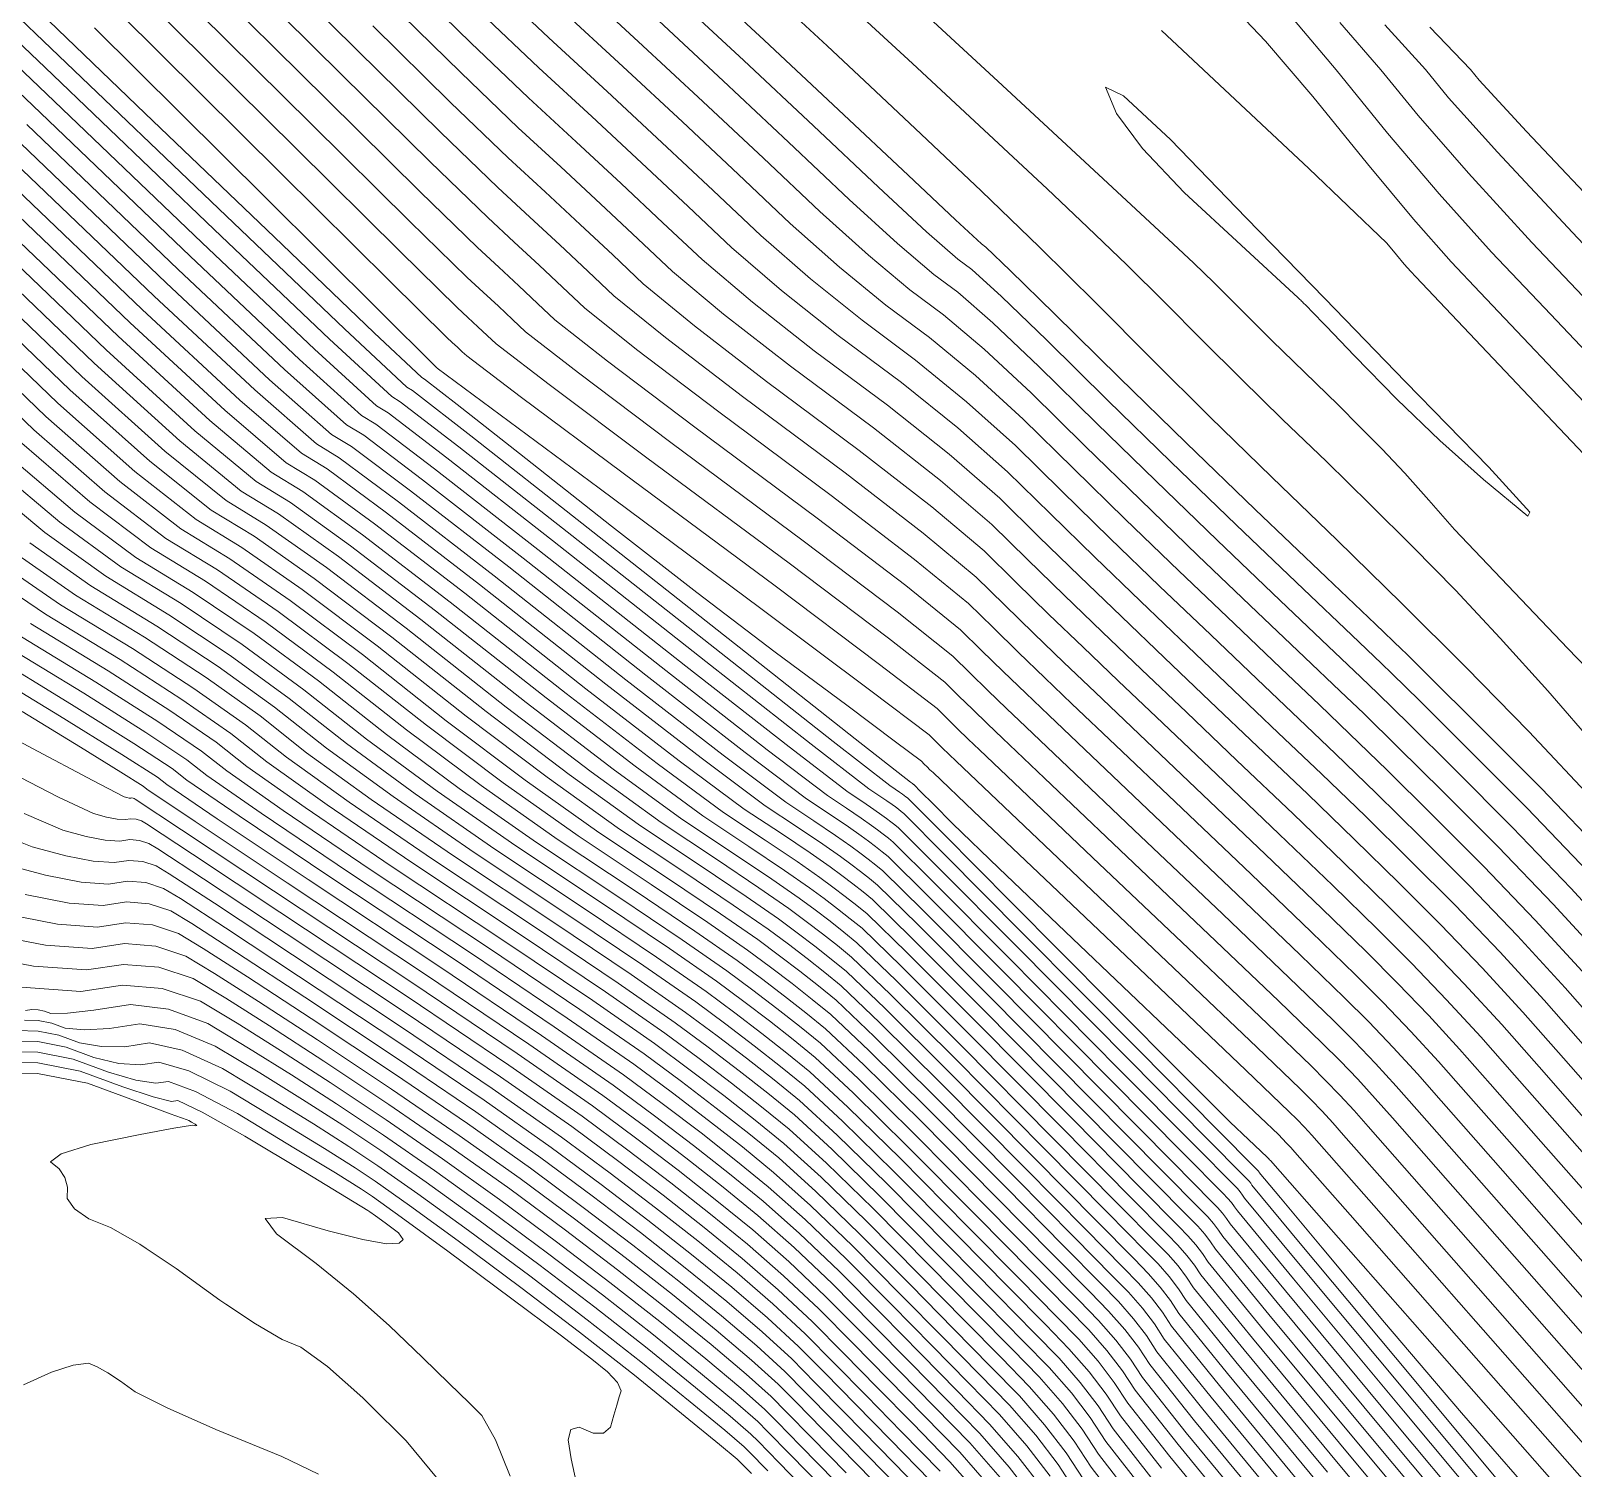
# Model space of a CAD drawing. Header units: inches. Extents: x 1337389 to 1347141, y 407035 to 414577.
# Drawn here: x 1338744.5 to 1339162.5, y 409506.6 to 409896.2 of the extents above; entities that cross this region are included whole.
import ezdxf

# ---------------------------------------------------------------- set-up
doc = ezdxf.new("R2010")
doc.units = ezdxf.units.IN
doc.header["$MEASUREMENT"] = 0
doc.layers.add('Topo', color=7, linetype='Continuous', lineweight=15, true_color=0x459900)

msp = doc.modelspace()

# ---------------------------------------------------------------- linework, layer by layer
at = {"layer": 'Topo'}
for points, elevation in [([(1339173.595, 409493.95), (1339130.8621, 409542.4888), (1339102.0091, 409575.2619), (1339087.0339, 409592.2691), (1339085.938, 409593.5109), (1339084.8302, 409594.7149), (1339083.711, 409595.8831), (1339082.582, 409597.0121), (1339072.7119, 409606.4321), (1339054.1031, 409624.1421), (1339026.7541, 409650.1411), (1339006.8019, 409669.2088), (1338994.248, 409681.3451), (1338989.0911, 409686.55), (1338985.6289, 409690.0391), (1338983.862, 409691.8127), (1338983.789, 409691.8721), (1338983.7111, 409691.9329), (1338983.627, 409691.997), (1338983.537, 409692.064), (1338983.382, 409692.1712), (1338983.1617, 409692.3203), (1338982.877, 409692.509), (1338967.8879, 409704.3079), (1338938.197, 409727.7158), (1338893.8022, 409762.7341), (1338863.694, 409786.3912), (1338847.873, 409798.6869), (1338846.3401, 409799.6221), (1338829.513, 409815.388), (1338797.3929, 409845.9841), (1338749.98, 409891.41), (1338718.1719, 409921.8387)], 875), ([(1339215.71, 409672.2041), (1339161.0692, 409728.7319), (1339130.295, 409760.9769), (1339123.388, 409768.9391), (1339116.82, 409776.239), (1339110.592, 409782.877), (1339104.7041, 409788.852), (1339098.753, 409794.785), (1339092.7402, 409800.6758), (1339086.664, 409806.524), (1339080.9058, 409812.1491), (1339075.465, 409817.5501), (1339070.3419, 409822.727), (1339065.068, 409827.9349), (1339059.642, 409833.1741), (1339054.0639, 409838.4451), (1339036.3752, 409854.8849), (1339006.5731, 409882.495), (1338964.659, 409921.2739)], 770), ([(1339172.9612, 409573.3451), (1339153.7422, 409595.167), (1339139.9921, 409610.769), (1339131.7099, 409620.1521), (1339123.3421, 409629.2511), (1339114.8911, 409638.069), (1339106.3539, 409646.6041), (1339094.3922, 409658.2559), (1339079.0029, 409673.025), (1339060.1879, 409690.912), (1339044.8267, 409705.5281), (1339032.9212, 409716.8719), (1339024.469, 409724.9459), (1339016.2819, 409732.844), (1339008.358, 409740.5671), (1339000.699, 409748.114), (1338986.3151, 409760.037), (1338965.206, 409776.3349), (1338937.3709, 409797.0089), (1338916.4571, 409813.0178), (1338902.4651, 409824.3641), (1338895.3931, 409831.047), (1338887.8011, 409838.1572), (1338879.689, 409845.6941), (1338871.0557, 409853.659), (1338855.4818, 409868.7071), (1338832.966, 409890.836), (1338803.5079, 409920.0478)], 835), ([(1338717.3041, 409915.8621), (1338748.327, 409886.2501), (1338794.138, 409842.359), (1338825.449, 409812.628), (1338842.2621, 409797.0581), (1338844.574, 409795.647), (1338860.433, 409783.414), (1338889.8372, 409760.358), (1338932.7879, 409726.4788), (1338961.9241, 409703.56), (1338977.246, 409691.601), (1338978.7531, 409690.6011), (1338979.916, 409689.8169), (1338980.7351, 409689.2491), (1338981.2098, 409688.8971), (1338981.654, 409688.5589), (1338982.067, 409688.2341), (1338982.45, 409687.923), (1338991.79, 409678.548), (1339010.0849, 409660.1091), (1339037.3371, 409632.606), (1339057.1509, 409612.7061), (1339069.5281, 409600.408), (1339074.4671, 409595.7131), (1339077.8284, 409592.514), (1339079.6098, 409590.8131), (1339079.8139, 409590.6089), (1339080.0159, 409590.398), (1339080.216, 409590.1809), (1339080.414, 409589.9569), (1339095.5418, 409572.7739), (1339125.6, 409538.632), (1339170.5877, 409487.531)], 880), ([(1338796.536, 409916.1951), (1338828.812, 409884.1879), (1338852.7299, 409860.636), (1338868.289, 409845.5371), (1338875.4911, 409838.8932), (1338882.2579, 409832.6049), (1338888.5919, 409826.674), (1338894.491, 409821.0991), (1338908.5908, 409809.8309), (1338930.893, 409792.8688), (1338961.397, 409770.2139), (1338983.957, 409752.9181), (1338998.5742, 409740.9821), (1339005.247, 409734.4059), (1339012.1503, 409727.678), (1339019.283, 409720.7969), (1339026.6471, 409713.7633), (1339038.4179, 409702.5491), (1339054.598, 409687.1571), (1339075.1849, 409667.586), (1339091.447, 409652.0011), (1339103.383, 409640.405), (1339110.9931, 409632.796), (1339118.528, 409624.9339), (1339125.9882, 409616.8211), (1339133.3719, 409608.4569), (1339147.2761, 409592.679), (1339167.6989, 409569.4879)], 840), ([(1339171.4829, 409672.421), (1339153.8649, 409690.8019), (1339136.0699, 409708.593), (1339123.8431, 409720.8001), (1339117.184, 409727.4229), (1339116.0909, 409728.4611), (1339108.9181, 409735.3101), (1339095.6639, 409747.969), (1339076.3299, 409766.4368), (1339057.6001, 409784.5048), (1339039.4749, 409802.1709), (1339021.9552, 409819.437), (1339009.8929, 409831.231), (1339003.2899, 409837.5529), (1339002.1452, 409838.403), (1338995.1171, 409844.89), (1338982.2061, 409857.014), (1338963.41, 409874.776), (1338943.2321, 409893.673), (1338921.6689, 409913.7081)], 785), ([(1338716.436, 409909.8849), (1338746.674, 409881.0912), (1338790.883, 409838.7341), (1338821.386, 409809.8681), (1338838.183, 409794.4929), (1338841.275, 409792.6071), (1338857.171, 409780.437), (1338885.8729, 409757.982), (1338927.379, 409725.243), (1338955.9602, 409702.813), (1338971.6149, 409690.6919), (1338974.3449, 409688.8809), (1338976.4512, 409687.4619), (1338977.9341, 409686.4341), (1338978.7928, 409685.7967), (1338979.5971, 409685.1841), (1338980.3458, 409684.596), (1338981.0389, 409684.0321), (1338992.0159, 409673.045), (1339013.277, 409651.6342), (1339044.821, 409619.8001), (1339065.933, 409598.492), (1339076.6128, 409587.711), (1339076.861, 409587.457), (1339077.076, 409587.2113), (1339077.2601, 409586.972), (1339077.4111, 409586.74), (1339083.1408, 409579.8421), (1339094.45, 409566.2777), (1339111.3368, 409546.047), (1339132.2178, 409521.6299), (1339157.0911, 409493.0271)], 885), ([(1338782.592, 409908.489), (1338820.5041, 409870.8931), (1338847.2258, 409844.4941), (1338862.7561, 409829.2933), (1338867.0951, 409825.29), (1338871.1721, 409821.501), (1338874.9881, 409817.9281), (1338878.5421, 409814.5689), (1338892.859, 409803.457), (1338917.938, 409784.5901), (1338953.7799, 409757.97), (1338979.2421, 409738.679), (1338994.323, 409726.7179), (1338999.0229, 409722.0851), (1339003.8862, 409717.3462), (1339008.9108, 409712.498), (1339014.098, 409707.5431), (1339025.6, 409696.5928), (1339043.4172, 409679.647), (1339067.5492, 409656.7061), (1339085.5561, 409639.493), (1339097.44, 409628.007), (1339103.199, 409622.2492), (1339108.9001, 409616.3001), (1339114.545, 409610.1609), (1339120.1329, 409603.8321), (1339134.3419, 409587.703), (1339157.174, 409561.774), (1339188.628, 409526.0459)], 850), ([(1339191.6349, 409532.465), (1339162.437, 409565.6309), (1339140.809, 409590.1909), (1339126.7521, 409606.1441), (1339120.267, 409613.491), (1339113.714, 409620.617), (1339107.0962, 409627.5222), (1339100.4111, 409634.2059), (1339088.502, 409645.7471), (1339071.3669, 409662.1461), (1339049.0069, 409683.4018), (1339032.009, 409699.5709), (1339020.373, 409710.653), (1339014.097, 409716.647), (1339008.018, 409722.5118), (1339002.1351, 409728.2461), (1338996.4481, 409733.8499), (1338981.599, 409745.7989), (1338957.5891, 409764.092), (1338924.416, 409788.7299), (1338900.7251, 409806.644), (1338886.5161, 409817.8341), (1338881.79, 409822.3011), (1338876.7151, 409827.0531), (1338871.293, 409832.0908), (1338865.5229, 409837.4149), (1338849.9779, 409852.565), (1338824.658, 409877.5408), (1338789.5639, 409912.3421)], 845), ([(1339173.143, 409602.6309), (1339159.851, 409617.7072), (1339148.8739, 409630.142), (1339137.7851, 409642.2018), (1339126.583, 409653.8891), (1339115.2689, 409665.1999), (1339103.2269, 409677.0189), (1339090.4571, 409689.3451), (1339076.9589, 409702.1771), (1339064.0551, 409714.462), (1339051.744, 409726.2009), (1339040.028, 409737.393), (1339028.6769, 409748.3421), (1339017.6929, 409759.048), (1339007.0761, 409769.511), (1338993.3879, 409781.3951), (1338976.631, 409794.7011), (1338956.803, 409809.427), (1338940.0551, 409822.58), (1338926.387, 409834.159), (1338915.7981, 409844.1647), (1338904.4302, 409854.812), (1338892.2828, 409866.098), (1338879.3559, 409878.025), (1338863.7378, 409892.9192), (1338845.4271, 409910.7789)], 820), ([(1339173.0912, 409622.3319), (1339160.317, 409636.8021), (1339147.413, 409650.836), (1339134.3781, 409664.435), (1339121.2119, 409677.598), (1339109.1181, 409689.5281), (1339098.093, 409700.224), (1339088.1401, 409709.6871), (1339076.8731, 409720.4191), (1339064.2929, 409732.4198), (1339050.4, 409745.6909), (1339036.9411, 409758.6738), (1339023.9171, 409771.369), (1339011.3271, 409783.7761), (1338998.1041, 409795.634), (1338984.2481, 409806.9441), (1338969.758, 409817.7061), (1338955.7868, 409828.954), (1338942.3351, 409840.689), (1338929.4019, 409852.9109), (1338915.517, 409865.915), (1338900.679, 409879.7011), (1338884.8898, 409894.269), (1338869.2418, 409909.0599)], 810), ([(1338890.4231, 409910.5129), (1338909.075, 409893.3041), (1338926.603, 409877.0179), (1338943.005, 409861.6569), (1338958.2831, 409847.219), (1338971.519, 409835.3291), (1338982.7132, 409825.9851), (1338991.8652, 409819.188), (1339002.8201, 409809.8729), (1339015.5779, 409798.0401), (1339030.14, 409783.6901), (1339045.2051, 409769.0061), (1339060.7721, 409753.9901), (1339076.841, 409738.6397), (1339089.6908, 409726.375), (1339099.3201, 409717.197), (1339105.729, 409711.104), (1339115.008, 409702.037), (1339127.156, 409689.996), (1339142.173, 409674.982), (1339157.0409, 409659.4701), (1339171.7599, 409643.4619)], 800), ([(1338957.8021, 409911.0111), (1338983.415, 409887.3139), (1339004.1281, 409868.0781), (1339019.9409, 409853.3043), (1339030.855, 409842.9909), (1339041.4721, 409832.7382), (1339051.7929, 409822.547), (1339061.8171, 409812.4171), (1339072.4629, 409801.8489), (1339083.731, 409790.843), (1339095.6201, 409779.3999), (1339107.387, 409767.873), (1339119.0313, 409756.263), (1339130.5531, 409744.5709), (1339142.7389, 409731.5831), (1339155.5899, 409717.2989), (1339169.1049, 409701.7193)], 775), ([(1338775.6201, 409904.636), (1338816.35, 409864.245), (1338844.4739, 409836.4239), (1338859.989, 409821.1708), (1338862.8969, 409818.4888), (1338865.6291, 409815.9501), (1338868.1858, 409813.555), (1338870.568, 409811.3039), (1338884.993, 409800.2691), (1338911.4609, 409780.451), (1338949.972, 409751.848), (1338976.884, 409731.56), (1338992.1969, 409719.585), (1338995.9119, 409715.925), (1338999.7541, 409712.18), (1339003.725, 409708.3489), (1339007.8239, 409704.4339), (1339019.191, 409693.6149), (1339037.8271, 409675.892), (1339063.731, 409651.2663), (1339082.6109, 409633.2381), (1339094.4681, 409621.8079), (1339099.3009, 409616.976), (1339104.0861, 409611.9828), (1339108.8241, 409606.8309), (1339113.5131, 409601.5189), (1339127.8761, 409585.214), (1339151.9119, 409557.917), (1339185.6221, 409519.627)], 855), ([(1338917.471, 409906.9059), (1338937.6891, 409888.1219), (1338956.609, 409870.4031), (1338974.2321, 409853.7492), (1338987.251, 409841.7029), (1338995.668, 409834.2642), (1338999.4819, 409831.431), (1339007.535, 409824.112), (1339019.8291, 409812.305), (1339036.364, 409796.011), (1339053.469, 409779.339), (1339071.1439, 409762.2879), (1339089.3901, 409744.8589), (1339102.5091, 409732.3321), (1339110.5009, 409724.7071), (1339113.3661, 409721.9831), (1339120.8981, 409714.546), (1339133.099, 409702.3939), (1339149.9679, 409685.528), (1339166.6691, 409668.1041)], 790), ([(1339168.807, 409792.0011), (1339137.263, 409825.2722), (1339129.4201, 409833.5481), (1339119.2501, 409845.159), (1339106.753, 409860.1059), (1339091.929, 409878.388), (1339079.082, 409893.3351), (1339068.211, 409904.9479)], 760), ([(1338715.5669, 409903.9071), (1338745.021, 409875.931), (1338787.6271, 409835.109), (1338817.3219, 409807.1089), (1338834.1051, 409791.9281), (1338837.9749, 409789.567), (1338853.9101, 409777.4601), (1338881.908, 409755.6071), (1338921.9709, 409724.006), (1338949.9961, 409702.0649), (1338965.9851, 409689.7842), (1338969.9359, 409687.1619), (1338972.985, 409685.107), (1338975.1319, 409683.6181), (1338976.376, 409682.696), (1338977.5401, 409681.8089), (1338978.624, 409680.958), (1338979.628, 409680.1421), (1338990.5649, 409669.236), (1339011.4361, 409648.2391), (1339042.2389, 409617.151), (1339062.9639, 409596.233), (1339073.609, 409585.4851), (1339074.175, 409584.905), (1339074.6671, 409584.3431), (1339075.0862, 409583.797), (1339075.4308, 409583.2679), (1339088.511, 409567.521), (1339114.325, 409536.5581), (1339152.874, 409490.3771)], 890), ([(1338747.028, 409901.104), (1338775.4188, 409873.7811), (1338812.541, 409838.214), (1338837.541, 409814.3501), (1338850.418, 409802.1871), (1338851.1728, 409801.727), (1338859.998, 409794.856), (1338876.8949, 409781.5729), (1338901.862, 409761.8792), (1338924.978, 409743.9439), (1338946.2413, 409727.768), (1338965.653, 409713.3509), (1338978.8459, 409703.4912), (1338985.82, 409698.1891), (1338986.576, 409697.4439), (1338987.358, 409696.6809), (1338988.1669, 409695.902), (1338989.0009, 409695.1051), (1338999.9639, 409684.6799), (1339021.056, 409664.627), (1339052.277, 409634.9472), (1339073.7758, 409614.475), (1339085.5529, 409603.211), (1339087.6092, 409601.1559), (1339089.6441, 409599.0321), (1339091.6591, 409596.8412), (1339093.654, 409594.582), (1339108.4749, 409577.75), (1339136.125, 409546.346), (1339176.6019, 409500.3699)], 870), ([(1338768.6479, 409900.7829), (1338812.1969, 409857.5979), (1338841.7218, 409828.3529), (1338857.222, 409813.0499), (1338858.6991, 409811.687), (1338860.0861, 409810.398), (1338861.3852, 409809.182), (1338862.5941, 409808.0389), (1338877.1269, 409797.0819), (1338904.983, 409776.3111), (1338946.163, 409745.727), (1338974.5259, 409724.4401), (1338990.0722, 409712.4529), (1338992.8, 409709.7649), (1338995.6219, 409707.013), (1338998.539, 409704.1999), (1339001.55, 409701.3242), (1339012.782, 409690.6371), (1339032.2372, 409672.1371), (1339059.9129, 409645.8262), (1339079.666, 409626.984), (1339091.4959, 409615.6088), (1339095.4041, 409611.7021), (1339099.272, 409607.6661), (1339103.1019, 409603.5011), (1339106.8931, 409599.2072), (1339121.4091, 409582.7259), (1339146.6499, 409554.06), (1339182.6149, 409513.2082)], 860), ([(1339166.6759, 409600.1428), (1339153.2308, 409615.3942), (1339143.1527, 409626.8119), (1339132.971, 409637.8849), (1339122.6859, 409648.6149), (1339112.298, 409659.0019), (1339100.282, 409670.7652), (1339086.6389, 409683.9051), (1339071.369, 409698.4221), (1339057.6462, 409711.4839), (1339045.4699, 409723.091), (1339034.841, 409733.244), (1339024.5453, 409743.1759), (1339014.582, 409752.888), (1339004.95, 409762.379), (1338991.0311, 409774.2759), (1338972.8221, 409788.5792), (1338950.326, 409805.288), (1338932.189, 409819.3931), (1338918.4131, 409830.8941), (1338908.9969, 409839.792), (1338898.887, 409849.26), (1338888.085, 409859.2971), (1338876.5901, 409869.9029), (1338860.986, 409884.848), (1338841.2731, 409904.1312)], 825), ([(1338866.4899, 409900.989), (1338882.123, 409886.1471), (1338896.481, 409872.8991), (1338909.973, 409860.3631), (1338922.5999, 409848.5379), (1338934.3611, 409837.424), (1338947.9209, 409825.7669), (1338963.2808, 409813.5661), (1338980.4391, 409800.8221), (1338995.7461, 409788.5151), (1339009.202, 409776.6439), (1339020.8049, 409765.2089), (1339032.809, 409753.5079), (1339045.2138, 409741.5419), (1339058.018, 409729.311), (1339070.4641, 409717.4411), (1339082.549, 409705.932), (1339094.2751, 409694.7841), (1339106.1719, 409683.274), (1339118.241, 409671.3989), (1339130.48, 409659.1619), (1339142.5989, 409646.519), (1339154.5961, 409633.4721), (1339166.471, 409620.019)], 815), ([(1339166.039, 409640.1319), (1339152.2271, 409655.153), (1339138.2751, 409669.7091), (1339124.1841, 409683.797), (1339112.0632, 409695.782), (1339101.911, 409705.664), (1339093.7302, 409713.4421), (1339083.2819, 409723.397), (1339070.567, 409735.5301), (1339055.5861, 409749.84), (1339041.0729, 409763.84), (1339027.029, 409777.53), (1339013.4531, 409790.9079), (1339000.4622, 409802.7542), (1338988.0561, 409813.0661), (1338976.236, 409821.845), (1338963.6529, 409832.141), (1338950.3088, 409843.954), (1338936.204, 409857.2838), (1338921.0602, 409871.4671), (1338904.8772, 409886.5019), (1338887.657, 409902.391)], 805), ([(1339168.658, 409686.927), (1339150.513, 409706.2649), (1339133.3581, 409723.6749), (1339116.0199, 409740.9611), (1339098.5002, 409758.1231), (1339080.7969, 409775.163), (1339064.02, 409791.5501), (1339048.1692, 409807.2849), (1339033.244, 409822.368), (1339017.8771, 409837.5419), (1339002.0681, 409852.8069), (1338985.8178, 409868.1631), (1338971.881, 409881.2722), (1338960.2571, 409892.1341), (1338950.9451, 409900.7491)], 780), ([(1339179.6081, 409506.789), (1339141.387, 409550.2029), (1339114.942, 409580.238), (1339100.2729, 409596.8938), (1339097.3809, 409600.1711), (1339094.4579, 409603.349), (1339091.506, 409606.4289), (1339088.5252, 409609.4101), (1339076.721, 409620.7289), (1339056.0951, 409640.3872), (1339026.6461, 409668.382), (1339006.3729, 409687.6581), (1338995.275, 409698.2139), (1338993.353, 409700.051), (1338991.4902, 409701.8471), (1338989.6881, 409703.604), (1338987.9461, 409705.3212), (1338972.168, 409717.3211), (1338942.3549, 409739.6051), (1338898.506, 409772.1721), (1338869.2612, 409793.895), (1338854.62, 409804.7739), (1338854.583, 409804.8091), (1338854.5429, 409804.8461), (1338854.5009, 409804.886), (1338854.455, 409804.928), (1338838.969, 409820.2819), (1338808.043, 409850.95), (1338761.675, 409896.9311)], 865), ([(1339178.2238, 409577.2019), (1339160.209, 409597.6551), (1339146.612, 409613.082), (1339137.4311, 409623.4819), (1339128.1569, 409633.568), (1339118.7881, 409643.3421), (1339109.3261, 409652.8032), (1339097.3371, 409664.5099), (1339082.8208, 409678.4651), (1339065.778, 409694.667), (1339051.2369, 409708.5059), (1339039.1959, 409719.9822), (1339029.655, 409729.095), (1339020.414, 409738.0097), (1339011.4701, 409746.7269), (1339002.825, 409755.2469), (1338988.673, 409767.157), (1338969.0141, 409782.4569), (1338943.848, 409801.1479), (1338924.323, 409816.2051), (1338910.439, 409827.6291), (1338902.1949, 409835.4189), (1338893.344, 409843.7081), (1338883.8868, 409852.4948), (1338873.823, 409861.7811), (1338858.2339, 409876.7769), (1338837.1192, 409897.4841)], 830), ([(1339177.482, 409646.792), (1339161.855, 409663.787), (1339146.07, 409680.255), (1339130.1269, 409696.1951), (1339117.953, 409708.2911), (1339109.5471, 409716.543), (1339104.9108, 409720.9522), (1339096.1001, 409729.354), (1339083.1161, 409741.749), (1339065.958, 409758.1389), (1339049.3372, 409774.172), (1339033.2521, 409789.8499), (1339017.704, 409805.173), (1339005.177, 409816.9921), (1338995.6731, 409825.3088), (1338989.191, 409830.1241), (1338979.3851, 409838.516), (1338966.2569, 409850.484), (1338949.8068, 409866.0301), (1338932.1459, 409882.57), (1338913.2732, 409900.1051)], 795), ([(1339050.8968, 409896.2702), (1339090.803, 409858.877), (1339112.0279, 409838.61), (1339114.5749, 409835.4701), (1339116.7209, 409832.902), (1339118.4682, 409830.908), (1339119.816, 409829.4862), (1339152.114, 409795.4219), (1339215.3642, 409728.7151)], 765), ([(1339087.0012, 409899.004), (1339098.2769, 409885.5491), (1339112.1548, 409868.4339), (1339126.187, 409851.9801), (1339140.3721, 409836.1879), (1339154.7112, 409821.0582), (1339185.4999, 409788.581)], 755), ([(1339172.159, 409816.843), (1339151.3238, 409838.8281), (1339134.0848, 409857.6149), (1339120.4401, 409873.2061), (1339110.3911, 409885.6), (1339099.2031, 409898.396)], 750), ([(1339111.4051, 409897.7879), (1339122.505, 409885.65), (1339128.7251, 409877.9779), (1339141.982, 409863.2509), (1339162.2761, 409841.4679), (1339189.6069, 409812.6291)], 745), ([(1339173.2281, 409844.108), (1339149.8801, 409868.8861), (1339137.01, 409882.75), (1339134.6189, 409885.6999), (1339123.606, 409897.1799)], 740), ([(1339164.9329, 409470.022), (1339119.462, 409524.4948), (1339088.9679, 409561.0871), (1339073.451, 409579.795), (1339072.9109, 409580.6221), (1339072.2569, 409581.4739), (1339071.4881, 409582.3529), (1339070.6053, 409583.2578), (1339059.9948, 409593.9751), (1339039.6581, 409614.5029), (1339009.5938, 409644.8431), (1338989.1139, 409665.4259), (1338978.2169, 409676.2519), (1338976.902, 409677.32), (1338975.4828, 409678.4351), (1338973.959, 409679.5961), (1338972.33, 409680.8031), (1338969.5187, 409682.752), (1338965.527, 409685.4432), (1338960.354, 409688.8751), (1338944.032, 409701.3169), (1338916.562, 409722.769), (1338877.944, 409753.2308), (1338850.6492, 409774.4829), (1338834.6759, 409786.5281), (1338830.0258, 409789.3631), (1338813.258, 409804.349), (1338784.372, 409831.485), (1338743.3669, 409870.7711)], 895), ([(1338741.7139, 409865.611), (1338781.1169, 409827.86), (1338809.1939, 409801.589), (1338825.9478, 409786.798), (1338831.3769, 409783.4881), (1338847.3868, 409771.5069), (1338873.9788, 409750.8549), (1338911.1539, 409721.5321), (1338938.068, 409700.57), (1338954.7232, 409687.9671), (1338961.1189, 409683.7243), (1338966.0541, 409680.3982), (1338969.5282, 409677.9879), (1338971.5421, 409676.4949), (1338973.4259, 409675.0599), (1338975.1811, 409673.6819), (1338976.8059, 409672.361), (1338987.6629, 409661.617), (1339007.7529, 409641.448), (1339037.0761, 409611.8549), (1339057.0251, 409591.7159), (1339067.6009, 409581.032), (1339068.802, 409579.8009), (1339069.8481, 409578.6062), (1339070.7369, 409577.447), (1339071.4709, 409576.3231), (1339086.73, 409557.8801), (1339116.514, 409522.1169), (1339160.8241, 409469.035)], 900), ([(1339156.7139, 409468.049), (1339113.5657, 409519.739), (1339084.4921, 409554.673), (1339069.49, 409572.851), (1339068.5629, 409574.272), (1339067.438, 409575.7378), (1339066.1161, 409577.2491), (1339064.5971, 409578.8052), (1339054.056, 409589.4579), (1339034.495, 409609.2071), (1339005.912, 409638.0519), (1338986.2122, 409657.8069), (1338975.394, 409668.4711), (1338973.459, 409670.0439), (1338971.3691, 409671.6851), (1338969.1249, 409673.3949), (1338966.7258, 409675.1729), (1338962.588, 409678.0429), (1338956.7099, 409682.0051), (1338949.093, 409687.059), (1338932.1039, 409699.8219), (1338905.7449, 409720.2959), (1338870.015, 409748.4788), (1338844.126, 409768.5299), (1338828.077, 409780.448), (1338821.869, 409784.233), (1338805.131, 409798.8291), (1338777.8608, 409824.235), (1338740.0609, 409860.4511)], 905), ([(1338738.4079, 409855.2908), (1338774.606, 409820.6101), (1338801.0671, 409796.0689), (1338817.7909, 409781.6689), (1338824.778, 409777.4081), (1338840.8641, 409765.5529), (1338866.05, 409746.103), (1338900.3359, 409719.0589), (1338926.14, 409699.075), (1338943.4619, 409686.1499), (1338952.301, 409680.2861), (1338959.1218, 409675.6879), (1338963.925, 409672.3579), (1338966.7082, 409670.294), (1338969.3122, 409668.3111), (1338971.7371, 409666.406), (1338973.9829, 409664.5809), (1338984.7612, 409653.9981), (1339004.071, 409634.6571), (1339031.913, 409606.5591), (1339051.0869, 409587.1992), (1339061.5922, 409576.578), (1339063.4299, 409574.697), (1339065.0281, 409572.8688), (1339066.3889, 409571.097), (1339067.51, 409569.3781), (1339082.2541, 409551.466), (1339110.6189, 409517.3609), (1339152.605, 409467.0623)], 910), ([(1339148.496, 409466.076), (1339107.671, 409514.983), (1339080.0159, 409548.2599), (1339065.5299, 409565.906), (1339064.214, 409567.9219), (1339062.619, 409570.001), (1339060.7439, 409572.1449), (1339058.5879, 409574.3519), (1339048.118, 409584.94), (1339029.331, 409603.91), (1339002.2301, 409631.2619), (1338983.3101, 409650.1881), (1338972.5719, 409660.6899), (1338970.016, 409662.768), (1338967.2561, 409664.936), (1338964.2911, 409667.1938), (1338961.1231, 409669.543), (1338955.6572, 409673.333), (1338947.8929, 409678.5659), (1338937.8309, 409685.2419), (1338920.1759, 409698.3272), (1338894.9279, 409717.8221), (1338862.086, 409743.727), (1338837.6031, 409762.5759), (1338821.4778, 409774.368), (1338813.712, 409779.104), (1338797.003, 409793.3089), (1338771.3511, 409816.9848), (1338736.755, 409850.1309)], 915), ([(1338735.102, 409844.971), (1338768.096, 409813.36), (1338792.9391, 409790.55), (1338809.634, 409776.5388), (1338818.179, 409771.3281), (1338834.3409, 409759.5989), (1338858.122, 409741.351), (1338889.5188, 409716.5851), (1338914.2121, 409697.5791), (1338932.1999, 409684.3331), (1338943.4839, 409676.8468), (1338952.191, 409670.9792), (1338958.3209, 409666.7268), (1338961.8739, 409664.0941), (1338965.1989, 409661.5608), (1338968.294, 409659.1299), (1338971.161, 409656.8001), (1338981.8591, 409646.379), (1339000.3882, 409627.8658), (1339026.7501, 409601.2621), (1339045.1479, 409582.6818), (1339055.584, 409572.1249), (1339058.057, 409569.5921), (1339060.2089, 409567.1329), (1339062.04, 409564.7471), (1339063.55, 409562.4341), (1339077.778, 409545.053), (1339104.723, 409512.6049), (1339144.3871, 409465.0891)], 920), ([(1339140.2781, 409464.102), (1339101.7759, 409510.227), (1339075.5399, 409541.8458), (1339061.57, 409558.9608), (1339059.8659, 409561.5719), (1339057.7999, 409564.2651), (1339055.371, 409567.0401), (1339052.58, 409569.8991), (1339042.1792, 409580.423), (1339024.168, 409598.614), (1338998.5469, 409624.471), (1338980.4081, 409642.5691), (1338969.7491, 409652.9102), (1338966.5721, 409655.4919), (1338963.142, 409658.186), (1338959.457, 409660.9931), (1338955.5189, 409663.912), (1338948.7249, 409668.6239), (1338939.0762, 409675.1283), (1338926.57, 409683.4251), (1338908.248, 409696.832), (1338884.1101, 409715.349), (1338854.1573, 409738.9751), (1338831.08, 409756.6222), (1338814.88, 409768.288), (1338805.5549, 409773.974), (1338788.876, 409787.7902), (1338764.8399, 409809.736), (1338733.449, 409839.8111)], 925), ([(1338731.7962, 409834.6509), (1338761.585, 409806.111), (1338784.8121, 409785.03), (1338801.477, 409771.409), (1338811.5799, 409765.2481), (1338827.8191, 409753.6452), (1338850.1929, 409736.6002), (1338878.7021, 409714.112), (1338902.2841, 409696.084), (1338920.9388, 409682.517), (1338934.667, 409673.4091), (1338945.2602, 409666.2689), (1338952.7181, 409661.097), (1338957.0398, 409657.8931), (1338961.0849, 409654.812), (1338964.8509, 409651.8542), (1338968.3379, 409649.019), (1338978.9571, 409638.76), (1338996.706, 409621.0751), (1339021.5869, 409595.966), (1339039.2099, 409578.165), (1339049.576, 409567.6721), (1339052.6851, 409564.488), (1339055.3899, 409561.3961), (1339057.6919, 409558.3969), (1339059.5899, 409555.4891), (1339073.3021, 409538.6399), (1339098.8281, 409507.8489), (1339136.168, 409463.1161)], 930), ([(1338730.1431, 409829.491), (1338758.3299, 409802.486), (1338780.748, 409782.2699), (1338797.399, 409768.8441), (1338808.2811, 409762.2081), (1338824.5571, 409750.6681), (1338846.2279, 409734.2239), (1338873.293, 409712.875), (1338896.32, 409695.3369), (1338915.3081, 409681.608), (1338930.2579, 409671.6901), (1338941.7941, 409663.914), (1338949.916, 409658.282), (1338954.6229, 409654.792), (1338959.028, 409651.437), (1338963.1291, 409648.2161), (1338966.927, 409645.129), (1338977.506, 409634.95), (1338994.865, 409617.6799), (1339019.0049, 409593.3179), (1339036.241, 409575.9061), (1339046.572, 409565.4459), (1339049.999, 409561.9359), (1339052.98, 409558.528), (1339055.5169, 409555.2211), (1339057.6092, 409552.017), (1339071.064, 409535.4331), (1339095.88, 409505.47)], 935), ([(1338728.4901, 409824.3311), (1338755.0741, 409798.8612), (1338776.6841, 409779.5101), (1338793.3199, 409766.28), (1338804.9811, 409759.168), (1338821.2959, 409747.6911), (1338842.2641, 409731.848), (1338867.8851, 409711.638), (1338890.3561, 409694.589), (1338909.6781, 409680.6999), (1338925.8499, 409669.971), (1338938.328, 409661.5602), (1338947.1139, 409655.4671), (1338952.2069, 409651.692), (1338956.971, 409648.0621), (1338961.4069, 409644.5781), (1338965.5161, 409641.2391), (1338976.054, 409631.1409), (1338993.0241, 409614.2841), (1339016.4227, 409590.6692), (1339033.2711, 409573.6479), (1339043.5679, 409563.219), (1339047.312, 409559.3841), (1339050.5712, 409555.66), (1339053.343, 409552.0461), (1339055.6291, 409548.5441), (1339068.826, 409532.226), (1339092.9329, 409503.092)], 940), ([(1339089.9851, 409500.714), (1339066.5879, 409529.02), (1339053.649, 409545.0719), (1339051.169, 409548.8709), (1339048.1611, 409552.791), (1339044.6259, 409556.8321), (1339040.564, 409560.992), (1339030.302, 409571.3889), (1339013.8419, 409588.0211), (1338991.1828, 409610.889), (1338974.603, 409627.3311), (1338964.1039, 409637.3479), (1338959.6859, 409640.94), (1338954.9142, 409644.6879), (1338949.79, 409648.592), (1338944.312, 409652.6521), (1338934.8628, 409659.2049), (1338921.441, 409668.252), (1338904.0469, 409679.7908), (1338884.392, 409693.842), (1338862.476, 409710.4022), (1338838.2989, 409729.472), (1338818.034, 409744.714), (1338801.6819, 409756.1281), (1338789.2419, 409763.7151), (1338772.6212, 409776.7509), (1338751.819, 409795.2358), (1338726.8371, 409819.1712)], 945), ([(1338725.1839, 409814.0119), (1338748.5639, 409791.6108), (1338768.5571, 409773.991), (1338785.163, 409761.15), (1338798.3829, 409753.089), (1338814.773, 409741.7369), (1338834.3351, 409727.0961), (1338857.0671, 409709.1652), (1338878.428, 409693.0939), (1338898.4159, 409678.8831), (1338917.0319, 409666.5318), (1338931.3968, 409656.8499), (1338941.5109, 409649.8361), (1338947.3731, 409645.4909), (1338952.8572, 409641.3131), (1338957.9641, 409637.302), (1338962.6928, 409633.458), (1338973.1522, 409623.5222), (1338989.341, 409607.4927), (1339011.2599, 409585.373), (1339027.3329, 409569.1301), (1339037.5591, 409558.7662), (1339041.94, 409554.28), (1339045.7521, 409549.9231), (1339048.9952, 409545.6961), (1339051.669, 409541.6001), (1339064.3501, 409525.8131), (1339087.037, 409498.336)], 950), ([(1338723.531, 409808.852), (1338745.309, 409787.987), (1338764.4932, 409771.231), (1338781.085, 409758.5848), (1338795.083, 409750.0489), (1338811.5121, 409738.7599), (1338830.3701, 409724.7198), (1338851.6588, 409707.9281), (1338872.4639, 409692.3459), (1338892.7848, 409677.9752), (1338912.6239, 409664.8131), (1338927.9309, 409654.495), (1338938.7091, 409647.0211), (1338944.9559, 409642.3911), (1338950.7999, 409637.9379), (1338956.2419, 409633.6641), (1338961.2821, 409629.568), (1338971.701, 409619.7121), (1338987.5001, 409604.0981), (1339008.679, 409582.7249), (1339024.3641, 409566.872), (1339034.5548, 409556.5388), (1339039.254, 409551.7269), (1339043.3422, 409547.0549), (1339046.82, 409542.5209), (1339049.6891, 409538.1269), (1339062.112, 409522.6062), (1339084.089, 409495.9581)], 955), ([(1339081.1421, 409493.5801), (1339059.8741, 409519.399), (1339047.708, 409534.6549), (1339044.6459, 409539.346), (1339040.9329, 409544.1859), (1339036.5681, 409549.1751), (1339031.551, 409554.313), (1339021.3939, 409564.6128), (1339006.097, 409580.076), (1338985.659, 409600.703), (1338970.2499, 409615.9031), (1338959.871, 409625.6771), (1338954.521, 409630.0261), (1338948.7429, 409634.5639), (1338942.539, 409639.2899), (1338935.9071, 409644.2062), (1338924.4659, 409652.1412), (1338908.215, 409663.0941), (1338887.155, 409677.066), (1338866.5001, 409691.5987), (1338846.2501, 409706.6911), (1338826.4059, 409722.3439), (1338808.2499, 409735.7829), (1338791.784, 409747.0091), (1338777.0061, 409756.0199), (1338760.4291, 409768.4711), (1338742.0529, 409784.362)], 960), ([(1338738.7982, 409780.737), (1338756.3661, 409765.7109), (1338772.928, 409753.4549), (1338788.4841, 409743.969), (1338804.989, 409732.8059), (1338822.4411, 409719.968), (1338840.841, 409705.4549), (1338860.536, 409690.8511), (1338881.5239, 409676.1579), (1338903.806, 409661.3751), (1338920.9999, 409649.7859), (1338933.105, 409641.3909), (1338940.122, 409636.19), (1338946.6862, 409631.1891), (1338952.799, 409626.388), (1338958.46, 409621.7869), (1338968.7989, 409612.093), (1338983.8181, 409597.307), (1339003.515, 409577.428), (1339018.4251, 409562.355), (1339028.5471, 409552.086), (1339033.8811, 409546.6229), (1339038.523, 409541.3179), (1339042.4719, 409536.171), (1339045.728, 409531.1829), (1339057.6361, 409516.1931), (1339078.194, 409491.2021)], 965), ([(1338735.5431, 409777.1122), (1338752.3021, 409762.952), (1338768.8489, 409750.8901), (1338785.1851, 409740.9291), (1338801.727, 409729.8297), (1338818.477, 409717.5929), (1338835.433, 409704.2179), (1338854.5721, 409690.104), (1338875.8931, 409675.2489), (1338899.3979, 409659.656), (1338917.5339, 409647.4309), (1338930.303, 409638.5758), (1338937.7049, 409633.0891), (1338944.6291, 409627.814), (1338951.0769, 409622.75), (1338957.0481, 409617.8971), (1338967.3481, 409608.284), (1338981.9772, 409593.912), (1339000.9339, 409574.7799), (1339015.456, 409560.0958), (1339025.5429, 409549.8599), (1339031.1949, 409544.071), (1339036.1132, 409538.45), (1339040.298, 409532.9959), (1339043.7481, 409527.71), (1339055.3979, 409512.9859), (1339075.2462, 409488.8242)], 970), ([(1339072.2991, 409486.4451), (1339053.16, 409509.779), (1339041.768, 409524.2382), (1339038.123, 409529.821), (1339033.7039, 409535.582), (1339028.509, 409541.5189), (1339022.5391, 409547.6329), (1339012.487, 409557.8371), (1338998.3519, 409572.1318), (1338980.135, 409590.5161), (1338965.897, 409604.4739), (1338955.637, 409614.0061), (1338949.356, 409619.112), (1338942.573, 409624.4401), (1338935.288, 409629.9889), (1338927.5022, 409635.761), (1338914.069, 409645.076), (1338894.989, 409657.937), (1338870.263, 409674.341), (1338848.608, 409689.3562), (1338830.024, 409702.9809), (1338814.5119, 409715.2169), (1338798.4661, 409726.8529), (1338781.8859, 409737.889), (1338764.7709, 409748.3259), (1338748.2381, 409760.192), (1338732.287, 409773.4869)], 975), ([(1338740.1106, 409754.672), (1338756.6138, 409743.1959), (1338775.2871, 409731.809), (1338791.943, 409720.8992), (1338806.583, 409710.4651), (1338819.2069, 409700.5079), (1338836.679, 409687.861), (1338859.0011, 409672.524), (1338886.1719, 409654.4981), (1338907.137, 409640.3669), (1338921.8981, 409630.1299), (1338930.4541, 409623.788), (1338938.4589, 409617.6898), (1338945.912, 409611.8359), (1338952.8149, 409606.226), (1338962.995, 409596.8562), (1338976.4528, 409583.7252), (1338993.1889, 409566.835), (1339006.548, 409553.3199), (1339016.5309, 409543.1801), (1339023.1362, 409536.4149), (1339028.885, 409529.845), (1339033.7749, 409523.4708), (1339037.8069, 409517.2931), (1339048.6841, 409503.3659)], 985), ([(1339050.9219, 409506.5731), (1339039.788, 409520.7661), (1339035.949, 409526.646), (1339031.2939, 409532.713), (1339025.8231, 409538.9671), (1339019.5348, 409545.4069), (1339009.517, 409555.5789), (1338995.7707, 409569.4841), (1338978.2941, 409587.1209), (1338964.446, 409600.6648), (1338954.226, 409610.1159), (1338947.634, 409615.4739), (1338940.516, 409621.065), (1338932.871, 409626.8891), (1338924.6999, 409632.945), (1338910.603, 409642.7222), (1338890.58, 409656.2168), (1338864.6322, 409673.4329), (1338842.6441, 409688.6081), (1338824.616, 409701.7439), (1338810.548, 409712.841), (1338795.2049, 409723.8758), (1338778.5859, 409734.8491), (1338760.692, 409745.7611), (1338744.1741, 409757.4322)], 980), ([(1339046.4462, 409500.159), (1339035.8268, 409513.821), (1339031.6009, 409520.296), (1339026.475, 409526.9771), (1339020.4502, 409533.862), (1339013.5271, 409540.9529), (1339003.5789, 409551.062), (1338990.6069, 409564.187), (1338974.6119, 409580.33), (1338961.544, 409593.0461), (1338951.403, 409602.335), (1338944.191, 409608.198), (1338936.4022, 409614.315), (1338928.037, 409620.688), (1338919.0961, 409627.3149), (1338903.672, 409638.0119), (1338881.763, 409652.7791), (1338853.3699, 409671.6161), (1338830.7149, 409687.113), (1338813.7978, 409699.2709), (1338802.6188, 409708.0888), (1338788.682, 409717.9221), (1338771.987, 409728.7691), (1338752.5361, 409740.631), (1338736.0469, 409751.9119)], 990), ([(1338731.9828, 409749.1521), (1338748.4569, 409738.066), (1338768.688, 409725.7291), (1338785.4201, 409714.9451), (1338798.654, 409705.7129), (1338808.3899, 409698.0339), (1338824.7509, 409686.3659), (1338847.7399, 409670.708), (1338877.354, 409651.06), (1338900.2061, 409635.6569), (1338916.295, 409624.5001), (1338925.62, 409617.587), (1338934.345, 409610.941), (1338942.4688, 409604.56), (1338949.992, 409598.4451), (1338960.093, 409589.237), (1338972.771, 409576.9349), (1338988.0258, 409561.5391), (1339000.6101, 409548.803), (1339010.5219, 409538.727), (1339017.7641, 409531.3102), (1339024.0651, 409524.1081), (1339029.426, 409517.121), (1339033.8471, 409510.3491), (1339044.208, 409496.9528)], 995), ([(1339029.887, 409503.4041), (1339025.078, 409510.771), (1339019.2462, 409518.3719), (1339012.392, 409526.2059), (1339004.514, 409534.2742), (1338994.6709, 409544.286), (1338982.8628, 409556.2429), (1338969.0881, 409570.144), (1338957.1909, 409581.6179), (1338947.17, 409590.664), (1338939.026, 409597.2839), (1338930.231, 409604.1911), (1338920.7859, 409611.3869), (1338910.6912, 409618.87), (1338893.2749, 409630.9479), (1338868.5371, 409647.622), (1338836.478, 409668.8911), (1338812.8231, 409684.87), (1338797.5721, 409695.561), (1338790.725, 409700.961), (1338778.898, 409708.9909), (1338762.089, 409719.6491), (1338740.3, 409732.937)], 1005), ([(1339041.9699, 409493.7459), (1339031.8669, 409506.876), (1339027.252, 409513.946), (1339021.6561, 409521.2401), (1339015.0779, 409528.7581), (1339007.5179, 409536.5), (1338997.64, 409546.545), (1338985.4441, 409558.891), (1338970.929, 409573.5391), (1338958.6419, 409585.4268), (1338948.5809, 409594.5549), (1338940.7468, 409600.9219), (1338932.2879, 409607.5662), (1338923.2031, 409614.4871), (1338913.493, 409621.6851), (1338896.7401, 409633.3031), (1338872.9459, 409649.341), (1338842.1089, 409669.799), (1338818.7872, 409685.618), (1338802.9808, 409696.797), (1338794.69, 409703.337), (1338782.1589, 409711.9681), (1338765.3892, 409722.689), (1338744.379, 409735.501)], 1000), ([(1338736.2219, 409730.3718), (1338758.79, 409716.6102), (1338775.636, 409706.0139), (1338786.761, 409698.5859), (1338792.1641, 409694.324), (1338806.859, 409684.1229), (1338830.848, 409667.9822), (1338864.128, 409645.9021), (1338889.809, 409628.5929), (1338907.8889, 409616.054), (1338918.369, 409608.286), (1338928.1741, 409600.8169), (1338937.3041, 409593.6462), (1338945.7589, 409586.774), (1338955.7399, 409577.8079), (1338967.2468, 409566.748), (1338980.2811, 409553.5939), (1338991.702, 409542.027), (1339001.5099, 409532.0468), (1339009.705, 409523.654), (1339016.8369, 409515.5038), (1339022.904, 409507.5961), (1339027.9071, 409499.932)], 1010), ([(1338728.065, 409725.2418), (1338752.1909, 409710.5301), (1338769.1131, 409700.0599), (1338778.832, 409693.8341), (1338781.3471, 409691.85), (1338794.9309, 409682.6278), (1338819.5861, 409666.1661), (1338855.3109, 409642.464), (1338882.878, 409623.884), (1338902.2861, 409610.4242), (1338913.5349, 409602.0849), (1338924.0598, 409594.0669), (1338933.861, 409586.3701), (1338942.9362, 409578.9929), (1338952.8379, 409570.1891), (1338963.565, 409559.9571), (1338975.1181, 409548.2981), (1338985.763, 409537.5099), (1338995.5021, 409527.594), (1339004.333, 409518.55), (1339012.017, 409509.767), (1339018.5549, 409501.2459)], 1020), ([(1339020.7291, 409504.4209), (1339014.4269, 409512.635), (1339007.0191, 409521.1022), (1338998.506, 409529.821), (1338988.7331, 409539.7689), (1338977.6991, 409550.9461), (1338965.4059, 409563.3529), (1338954.289, 409573.9988), (1338944.3469, 409582.8838), (1338935.582, 409590.0081), (1338926.1169, 409597.4422), (1338915.952, 409605.1861), (1338905.088, 409613.239), (1338886.343, 409626.2379), (1338859.72, 409644.1831), (1338825.2171, 409667.0741), (1338800.895, 409683.3749), (1338786.7552, 409693.087), (1338782.796, 409696.21), (1338772.3751, 409703.0367), (1338755.4911, 409713.5701), (1338732.1428, 409727.807)], 1015), ([(1339007.1979, 409504.0299), (1338998.9599, 409513.445), (1338989.494, 409523.1409), (1338979.8248, 409532.9931), (1338969.955, 409543.0019), (1338959.8821, 409553.1663), (1338949.9348, 409562.57), (1338940.1139, 409571.213), (1338930.4169, 409579.094), (1338919.946, 409587.3181), (1338908.701, 409595.885), (1338896.682, 409604.794), (1338876.263, 409618.964), (1338847.443, 409638.396), (1338810.2229, 409663.0891), (1338785.3169, 409679.607), (1338772.7249, 409687.95), (1338772.4469, 409688.118), (1338772.157, 409688.2141), (1338771.8549, 409688.2382), (1338771.541, 409688.19), (1338771.091, 409688.223), (1338770.504, 409688.337), (1338769.78, 409688.531), (1338761.2501, 409692.9631), (1338744.9129, 409701.6331), (1338720.7701, 409714.5401)], 1030), ([(1339016.381, 409498.0711), (1339009.608, 409506.8989), (1339001.6468, 409515.9969), (1338992.498, 409525.368), (1338982.7938, 409535.2521), (1338972.536, 409545.65), (1338961.724, 409556.562), (1338951.3858, 409566.3801), (1338941.5251, 409575.1031), (1338932.1391, 409582.732), (1338922.0029, 409590.6929), (1338911.118, 409598.9851), (1338899.4839, 409607.6088), (1338879.412, 409621.5288), (1338850.903, 409640.745), (1338813.9551, 409665.257), (1338788.967, 409681.8801), (1338775.938, 409690.6141), (1338774.867, 409691.4581), (1338768.867, 409695.2451), (1338757.9359, 409701.9751), (1338742.0749, 409711.6471)], 1025), ([(1338736.4628, 409696.4612), (1338751.966, 409688.4859), (1338761.4762, 409684.0258), (1338764.9961, 409683.0823), (1338767.851, 409682.5292), (1338770.0419, 409682.3691), (1338771.5669, 409682.6011), (1338773.0361, 409682.483), (1338774.4469, 409682.0168), (1338775.8011, 409681.1999), (1338788.2949, 409672.9659), (1338811.929, 409657.3141), (1338846.7029, 409634.2431), (1338874.0201, 409615.7981), (1338893.8802, 409601.9789), (1338906.2841, 409592.7838), (1338917.889, 409583.943), (1338928.6951, 409575.456), (1338938.7022, 409567.3219), (1338948.4841, 409558.761), (1338958.0412, 409549.7712), (1338967.373, 409540.353), (1338976.8561, 409530.735), (1338986.4891, 409520.9139), (1338996.2739, 409510.8933), (1339004.789, 409501.1621)], 1035), ([(1339002.379, 409498.294), (1338993.588, 409508.341), (1338983.485, 409518.6881), (1338973.886, 409528.476), (1338964.791, 409537.705), (1338956.2, 409546.3759), (1338947.0331, 409554.9509), (1338937.2911, 409563.432), (1338926.9739, 409571.8181), (1338915.8331, 409580.5688), (1338903.8679, 409589.684), (1338891.079, 409599.1629), (1338871.7773, 409612.6321), (1338845.9621, 409630.091), (1338813.634, 409651.5378), (1338791.2719, 409666.3251), (1338778.8769, 409674.4509), (1338776.447, 409675.915), (1338773.915, 409676.7529), (1338771.2798, 409676.9639), (1338768.542, 409676.548), (1338764.612, 409676.8359), (1338759.4891, 409677.8261), (1338753.173, 409679.521), (1338742.6813, 409684.008)], 1040), ([(1338733.397, 409679.5311), (1338744.8689, 409675.015), (1338753.981, 409672.5709), (1338761.372, 409671.142), (1338767.0431, 409670.727), (1338770.9929, 409671.327), (1338774.794, 409671.0229), (1338778.4479, 409669.814), (1338781.953, 409667.701), (1338794.2501, 409659.6839), (1338815.34, 409645.7631), (1338845.221, 409625.9379), (1338869.534, 409609.4659), (1338888.277, 409596.3479), (1338901.451, 409586.5831), (1338913.7759, 409577.194), (1338925.2521, 409568.18), (1338935.88, 409559.5421), (1338945.5821, 409551.142), (1338954.3591, 409542.98), (1338962.2101, 409535.0569), (1338970.9169, 409526.2168), (1338980.4811, 409516.4611), (1338990.9021, 409505.7889)], 1045), ([(1338988.2159, 409503.2369), (1338977.4768, 409514.235), (1338967.948, 409523.9593), (1338959.6281, 409532.4088), (1338952.518, 409539.585), (1338944.1311, 409547.3319), (1338934.469, 409555.6511), (1338923.5301, 409564.542), (1338911.719, 409573.819), (1338899.0339, 409583.4829), (1338885.4751, 409593.5329), (1338867.291, 409606.3), (1338844.481, 409621.7848), (1338817.045, 409639.9871), (1338797.2281, 409653.042), (1338785.0281, 409660.9512), (1338780.448, 409663.712), (1338775.6731, 409665.292), (1338770.705, 409665.69), (1338765.5427, 409664.9061), (1338758.1331, 409665.4481), (1338748.4739, 409667.3159), (1338736.5661, 409670.51)], 1050), ([(1338985.5292, 409500.6851), (1338974.4731, 409512.008), (1338964.9789, 409521.7), (1338957.0471, 409529.7612), (1338950.6759, 409536.189), (1338942.68, 409543.5231), (1338933.0581, 409551.7609), (1338921.8089, 409560.904), (1338909.6621, 409570.4452), (1338896.6171, 409580.382), (1338882.6729, 409590.718), (1338865.0481, 409603.135), (1338843.7399, 409617.632), (1338818.75, 409634.2119), (1338800.2051, 409646.4011), (1338788.1038, 409654.2009), (1338782.4479, 409657.611), (1338776.5528, 409659.5621), (1338770.418, 409660.053), (1338764.044, 409659.084), (1338754.8932, 409659.7541), (1338742.9661, 409662.061)], 1055), ([(1338982.843, 409498.132), (1338971.4691, 409509.782), (1338962.0092, 409519.4419), (1338954.4651, 409527.112), (1338948.835, 409532.7939), (1338941.229, 409539.7131), (1338931.6462, 409547.871), (1338920.0871, 409557.2658), (1338907.605, 409567.07), (1338894.2, 409577.2822), (1338879.8721, 409587.903), (1338862.805, 409599.9691), (1338843.0001, 409613.4801), (1338820.456, 409628.436), (1338803.1829, 409639.7598), (1338791.1801, 409647.4509), (1338784.448, 409651.51), (1338777.4321, 409653.831), (1338770.131, 409654.4159), (1338762.5449, 409653.2629), (1338751.6539, 409654.06), (1338737.4589, 409656.8048)], 1060), ([(1338731.9509, 409651.5498), (1338748.414, 409648.3661), (1338761.045, 409647.442), (1338769.843, 409648.7791), (1338778.311, 409648.1009), (1338786.4489, 409645.408), (1338794.2559, 409640.7011), (1338806.16, 409633.119), (1338822.161, 409622.6608), (1338842.259, 409609.3268), (1338860.562, 409596.8032), (1338877.0701, 409585.0878), (1338891.783, 409574.182), (1338905.5481, 409563.6949), (1338918.3649, 409553.628), (1338930.235, 409543.98), (1338939.7782, 409535.904), (1338946.994, 409529.3979), (1338951.8831, 409524.4639), (1338959.0401, 409517.1831), (1338968.4649, 409507.5552), (1338980.1569, 409495.5799)], 1065), ([(1338965.4611, 409505.329), (1338956.071, 409514.9241), (1338949.3022, 409521.816), (1338945.1531, 409526.0028), (1338938.3271, 409532.0941), (1338928.8241, 409540.09), (1338916.644, 409549.9898), (1338903.491, 409560.3201), (1338889.3661, 409571.0809), (1338874.268, 409582.272), (1338858.3188, 409593.6369), (1338841.518, 409605.1741), (1338823.867, 409616.885), (1338809.138, 409626.4782), (1338797.332, 409633.9521), (1338788.4491, 409639.307), (1338779.19, 409642.3701), (1338769.5558, 409643.1419), (1338759.5459, 409641.621), (1338745.1751, 409642.672), (1338726.4431, 409646.2951)], 1070), ([(1338741.9349, 409636.978), (1338758.046, 409635.8001), (1338769.269, 409637.5041), (1338780.07, 409636.64), (1338790.4489, 409633.2051), (1338800.4081, 409627.2021), (1338812.1151, 409619.8369), (1338825.5721, 409611.11), (1338840.7781, 409601.022), (1338856.0761, 409590.471), (1338871.466, 409579.4571), (1338886.9489, 409567.9811), (1338901.434, 409556.9459), (1338914.922, 409546.3518), (1338927.413, 409536.1999), (1338936.8761, 409528.285), (1338943.3118, 409522.6077), (1338946.72, 409519.168), (1338953.1021, 409512.6659), (1338962.4572, 409503.102)], 1075), ([(1338959.4519, 409500.8751), (1338950.133, 409510.407), (1338944.139, 409516.5199), (1338941.4709, 409519.2121), (1338935.4251, 409524.4748), (1338926.001, 409532.3091), (1338913.1999, 409542.7141), (1338899.3769, 409553.5711), (1338884.532, 409564.8799), (1338868.665, 409576.6421), (1338853.833, 409587.3051), (1338840.037, 409596.8689), (1338827.2771, 409605.3341), (1338815.093, 409613.1951), (1338803.484, 409620.4518), (1338792.4501, 409627.1041), (1338781.7831, 409631.0359), (1338771.4829, 409632.2471), (1338761.5502, 409630.739), (1338754.357, 409629.9442), (1338749.9028, 409629.8629), (1338748.1879, 409630.496), (1338746.4661, 409630.8301), (1338744.7391, 409630.8659), (1338743.0049, 409630.6031)], 1080), ([(1338944.1941, 409505.8901), (1338938.975, 409511.2231), (1338937.788, 409512.421), (1338932.523, 409516.8561), (1338923.179, 409524.5288), (1338909.757, 409535.4382), (1338895.263, 409546.8219), (1338879.6979, 409558.6801), (1338863.0611, 409571.0119), (1338849.3471, 409580.9731), (1338838.5559, 409588.564), (1338830.688, 409593.7831), (1338821.0482, 409599.913), (1338809.6352, 409606.9519), (1338796.4501, 409614.9009), (1338785.4431, 409619.8641), (1338776.6149, 409621.84), (1338769.9652, 409620.83), (1338763.6559, 409620.849), (1338757.687, 409621.8969), (1338752.06, 409623.974), (1338746.4131, 409625.0709), (1338740.7449, 409625.1879)], 1090), ([(1338742.742, 409628.0271), (1338746.44, 409627.9509), (1338750.1241, 409627.2352), (1338753.795, 409625.8801), (1338759.006, 409625.3961), (1338765.7579, 409625.7841), (1338774.0491, 409627.0439), (1338783.6129, 409625.4501), (1338794.4499, 409621.0031), (1338806.5591, 409613.7019), (1338818.07, 409606.5539), (1338828.9831, 409599.5589), (1338839.297, 409592.7161), (1338851.59, 409584.139), (1338865.8629, 409573.8271), (1338882.1151, 409561.78), (1338897.32, 409550.1959), (1338911.479, 409539.0759), (1338924.5901, 409528.419), (1338933.9741, 409520.6659), (1338939.629, 409515.8169), (1338941.557, 409513.8708), (1338947.1629, 409508.149), (1338956.448, 409498.6489)], 1085), ([(1338738.748, 409622.3491), (1338746.386, 409622.1918), (1338753.996, 409620.7141), (1338761.58, 409617.9139), (1338768.3049, 409616.3011), (1338774.1719, 409615.8759), (1338779.1809, 409616.636), (1338787.274, 409614.2779), (1338798.4499, 409608.8001), (1338812.7109, 409600.2021), (1338824.0258, 409593.2721), (1338832.3939, 409588.008), (1338837.8161, 409584.411), (1338847.104, 409577.807), (1338860.2591, 409568.1959), (1338877.2808, 409555.5789), (1338893.2061, 409543.4471), (1338908.0352, 409531.8), (1338921.7679, 409520.638), (1338931.072, 409513.0472), (1338935.9471, 409509.026), (1338936.3941, 409508.575), (1338939.7729, 409505.119)], 1095), ([(1338734.7531, 409616.671), (1338746.332, 409616.433), (1338757.869, 409614.192), (1338769.3641, 409609.9479), (1338777.603, 409607.2069), (1338782.5859, 409605.9669), (1338784.3131, 409606.229), (1338790.9339, 409603.1061), (1338802.4509, 409596.5971), (1338818.8628, 409586.7028), (1338829.981, 409579.989), (1338835.8049, 409576.457), (1338836.3342, 409576.1048), (1338837.898, 409574.9739), (1338840.4959, 409573.0619), (1338844.1291, 409570.369), (1338845.398, 409568.53), (1338844.3028, 409567.5431), (1338840.8451, 409567.4089), (1338834.4158, 409568.5268), (1338825.018, 409570.897), (1338812.649, 409574.518), (1338807.9829, 409574.2579), (1338811.019, 409570.1179), (1338821.7571, 409562.0969), (1338831.9449, 409553.826), (1338841.5829, 409545.3068), (1338850.6708, 409536.538), (1338857.8901, 409529.541), (1338863.2409, 409524.316), (1338866.7231, 409520.8631), (1338870.4377, 409514.243), (1338874.3859, 409504.455)], 1105), ([(1338892.3012, 409502.93), (1338890.8969, 409509.079), (1338890.1021, 409514.2359), (1338890.832, 409517.119), (1338893.0849, 409517.729), (1338896.862, 409516.0651), (1338899.688, 409516.0479), (1338901.5639, 409517.679), (1338902.4898, 409520.9559), (1338903.2871, 409523.6931), (1338903.9549, 409525.89), (1338904.4949, 409527.5448), (1338903.4371, 409529.8019), (1338900.7811, 409532.659), (1338896.5261, 409536.118), (1338887.8868, 409542.7238), (1338874.864, 409552.4791), (1338857.457, 409565.381), (1338844.861, 409574.6409), (1338837.075, 409580.258), (1338834.0989, 409582.232), (1338827.0029, 409586.631), (1338815.787, 409593.453), (1338800.4512, 409602.6991), (1338789.1039, 409608.6921), (1338781.7471, 409611.433), (1338778.379, 409610.921), (1338772.9539, 409611.754), (1338765.4721, 409613.9311), (1338755.933, 409617.453), (1338746.3591, 409619.3129), (1338736.7508, 409619.5101)], 1100), ([(1338775.691, 409566.1671), (1338773.9761, 409567.304), (1338766.087, 409571.793), (1338760.189, 409574.2148), (1338756.274, 409576.8441), (1338754.341, 409579.6791), (1338754.389, 409582.72), (1338753.6441, 409585.389), (1338752.106, 409587.6847), (1338749.774, 409589.609), (1338752.6589, 409591.8059), (1338760.7602, 409594.2752), (1338774.078, 409597.0169), (1338783.2541, 409598.7792), (1338788.288, 409599.5611), (1338789.18, 409599.3631), (1338789.429, 409599.4389), (1338789.036, 409599.7891), (1338788, 409600.414), (1338787.281, 409600.826), (1338786.879, 409601.0261), (1338786.793, 409601.0131), (1338782.253, 409602.6591), (1338773.2559, 409605.9659), (1338759.805, 409610.9309), (1338746.3051, 409613.5539), (1338732.7559, 409613.833)], 1110), ([(1338797.29, 409551.083), (1338795.732, 409552.128), (1338783.8579, 409560.7491), (1338775.691, 409566.1671)], 1110), ([(1338836.151, 409523.957), (1338834.4091, 409525.6839), (1338824.8981, 409534.143), (1338817.635, 409539.4), (1338812.6201, 409541.4531), (1338805.3189, 409545.6961), (1338797.29, 409551.083)], 1110), ([(1338742.5029, 409529.2082), (1338750.0942, 409532.6007), (1338755.948, 409534.538), (1338760.0651, 409535.0181), (1338762.444, 409534.0402), (1338765.354, 409532.4281), (1338768.793, 409530.1799), (1338772.7628, 409527.2981), (1338781.3709, 409522.9361), (1338794.6178, 409517.0929), (1338812.503, 409509.7689), (1338822.4241, 409504.988)], 1115), ([(1338868.71, 409478.4579), (1338863.263, 409485.8278), (1338860.596, 409494.093), (1338854.8979, 409503.4911), (1338846.1692, 409514.0219), (1338836.151, 409523.957)], 1110)]:
    msp.add_lwpolyline(points, dxfattribs=dict(at, elevation=elevation))
at = {"layer": 'Topo', "elevation": 765}
msp.add_lwpolyline([(1339087.946, 409823.8139), (1339057.0819, 409852.369), (1339045.8068, 409864.2551), (1339038.6881, 409873.7491), (1339035.7261, 409880.8521), (1339040.6071, 409878.508), (1339053.3321, 409866.718), (1339073.899, 409845.482), (1339095.1419, 409823.5961), (1339117.0609, 409801.0597), (1339139.6571, 409777.8729), (1339150.7059, 409765.7329), (1339150.208, 409764.64), (1339138.1639, 409774.5941), (1339126.3189, 409785.157), (1339114.6739, 409796.329), (1339103.2279, 409808.1101), (1339095.4991, 409816.0789), (1339091.4838, 409820.2361), (1339091.1859, 409820.5799), (1339090.9021, 409820.896), (1339090.6321, 409821.183), (1339090.378, 409821.4411), (1339090.12, 409821.698), (1339089.8603, 409821.952), (1339089.5969, 409822.205), (1339089.3482, 409822.4479), (1339089.113, 409822.6819), (1339088.8919, 409822.9058), (1339088.6631, 409823.1309), (1339088.4291, 409823.358)], close=True, dxfattribs=at)

doc.saveas('drawing.dxf')
